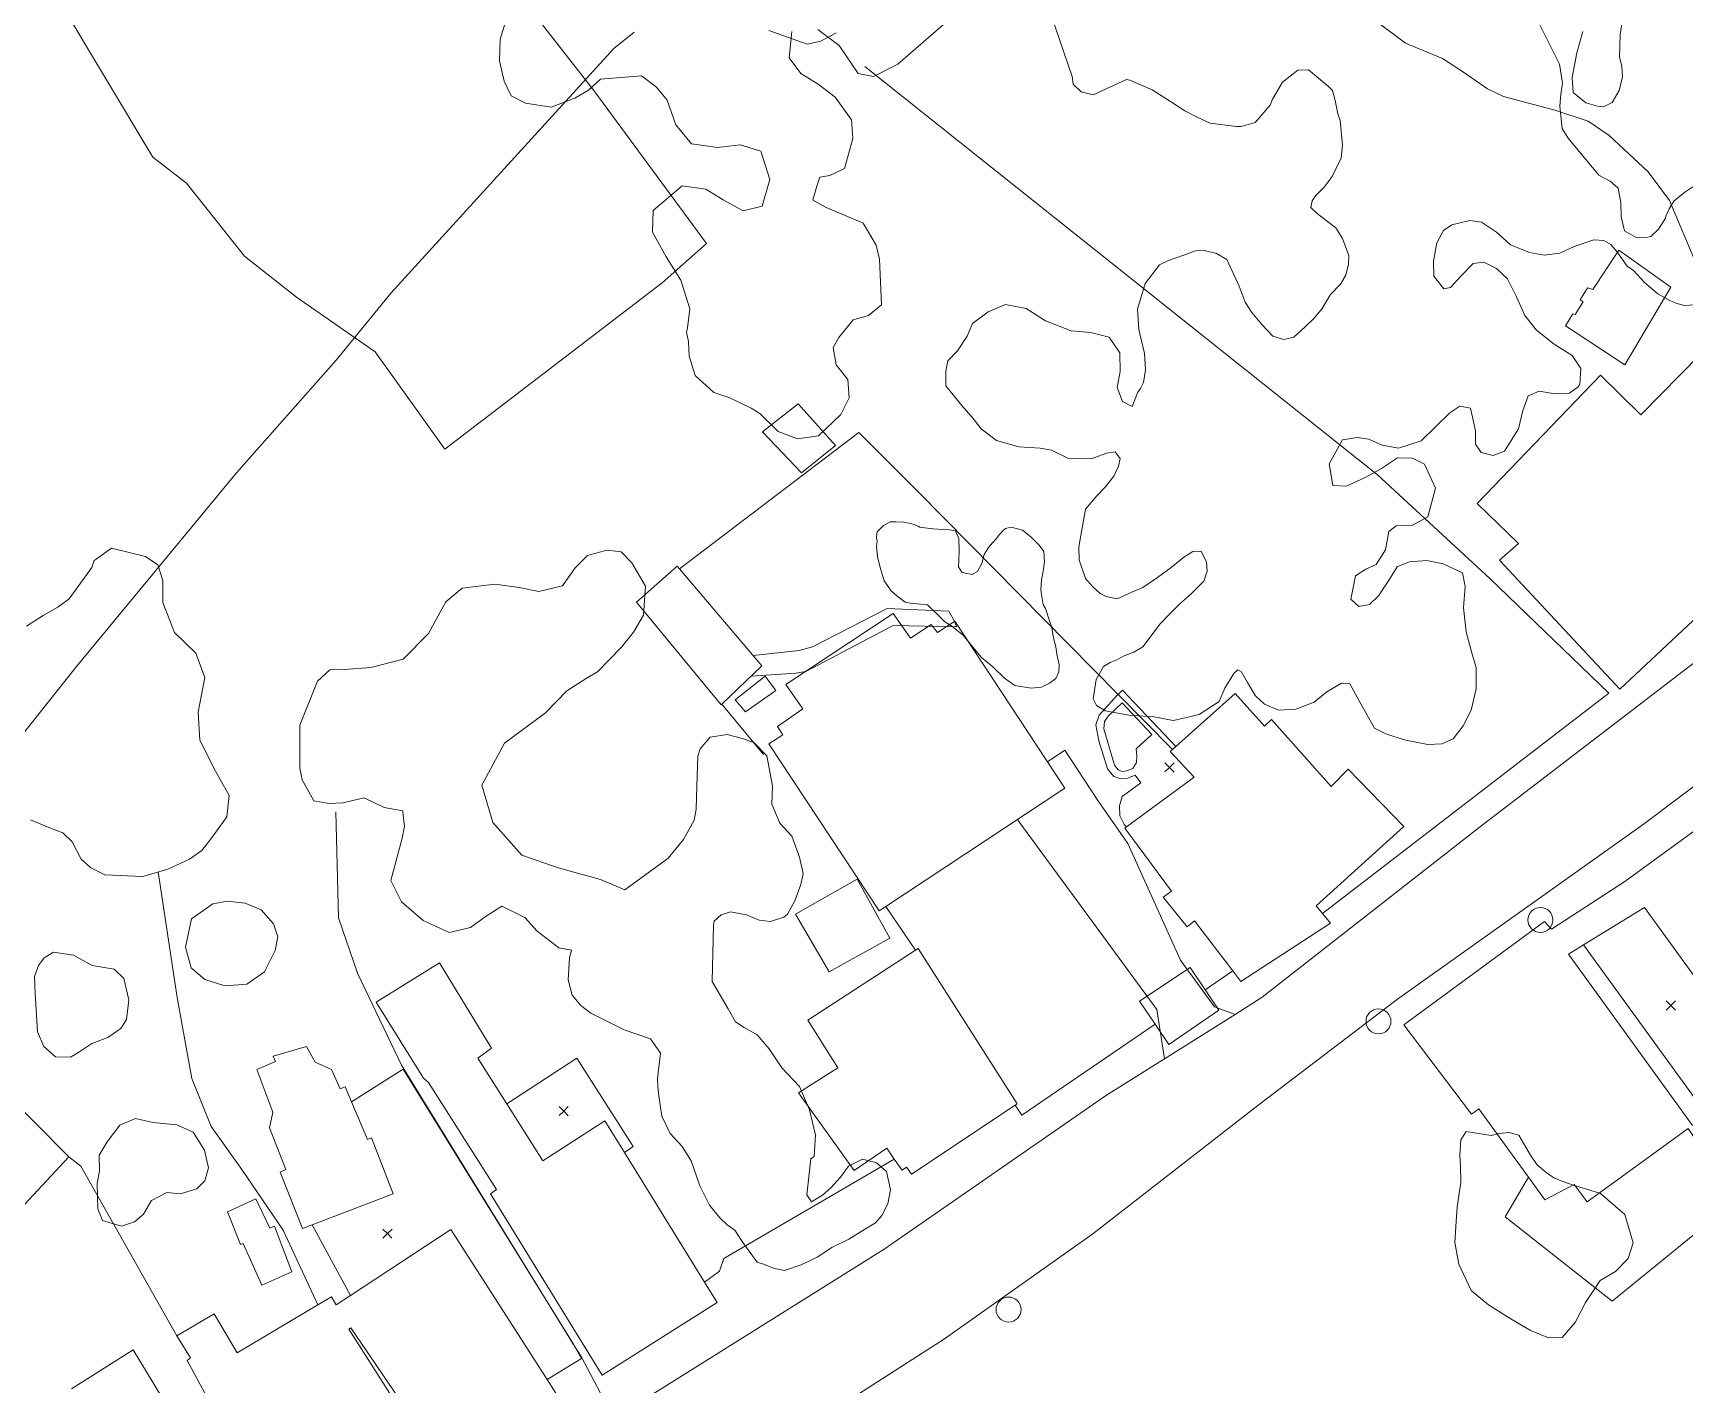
# Model space of a CAD drawing. Header units: metres. Extents: x 4652992 to 4879070, y 2074171 to 2309877.
# Drawn here: x 4653298.2 to 4653400.1, y 2306441.8 to 2306525.2 of the extents above; entities that cross this region are included whole.
import ezdxf

# ---------------------------------------------------------------- set-up
doc = ezdxf.new("R2010")
doc.units = ezdxf.units.M
doc.header["$MEASUREMENT"] = 0
doc.linetypes.add('DGN Style 2', pattern=[66.27138, 39.762828, -26.508552])
doc.linetypes.add('DGN Style 3', pattern=[92.779933, 66.271381, -26.508552])
doc.layers.get('0').update_dxf_attribs({"color": 4, "lineweight": 0})
for name, color, linetype, lineweight in [('Level 1', 2, 'Continuous', 0), ('Level 16', 2, 'Continuous', 0), ('Level 18', 5, 'Continuous', 0), ('Level 20', 30, 'DGN Style 3', 0), ('Level 27', 30, 'Continuous', 0), ('Level 30', 5, 'Continuous', 0), ('Level 31', 38, 'Continuous', 0), ('Level 35', 4, 'Continuous', 0), ('Level 36', 1, 'Continuous', 0), ('Level 37', 3, 'Continuous', 0), ('Level 38', 3, 'Continuous', 0), ('Level 40', 1, 'Continuous', 0), ('Level 53', 5, 'Continuous', 0), ('Level 54', 30, 'DGN Style 2', 0), ('Level 61', 4, 'Continuous', 0), ('Level 62', 4, 'Continuous', 0), ('Level 63', 3, 'Continuous', 0)]:
    doc.layers.add(name, color=color, linetype=linetype, lineweight=lineweight)

# ---------------------------------------------------------------- blocks, each defined once
blk = doc.blocks.new('POSTE')
at = {"color": 0, "linetype": 'ByBlock', "lineweight": -2}
blk.add_circle((0, 0), 0.770001, dxfattribs=at)
blk = doc.blocks.new('COTA')
at = {"color": 0, "linetype": 'ByBlock', "lineweight": -2, "ltscale": 10}
for p, q in [((0, 0), (-1.419522, -1.408457)), ((-1.408457, 1.419522), (0, 0)), ((1.419522, 1.408457), (0, 0)), ((0, 0), (1.408457, -1.419522))]:
    blk.add_line(p, q, dxfattribs=at)

msp = doc.modelspace()

# ---------------------------------------------------------------- linework, layer by layer
at = {"layer": 'Level 1'}
for points in [[(4653224.210085, 2306427.062929, 1455.464), (4653230.211489, 2306431.557925, 1455), (4653238.538515, 2306436.598879, 1454), (4653250.301089, 2306441.530276, 1453), (4653255.503115, 2306443.321291, 1452.4), (4653256.619875, 2306443.94269, 1452.3), (4653258.00049, 2306444.781924, 1452.3), (4653262.027102, 2306448.505312, 1452), (4653273.119082, 2306458.222109, 1451), (4653280.401125, 2306463.798708, 1450.5), (4653285.074526, 2306468.236086, 1450.18), (4653287.788088, 2306471.251711, 1450), (4653296.190493, 2306480.230288, 1449.4), (4653300.888491, 2306486.122927, 1449), (4653310.75049, 2306498.072695, 1448), (4653316.912722, 2306505.038515, 1447.42), (4653320.309695, 2306509.195925, 1447), (4653334.033083, 2306524.272707, 1446), (4653335.304079, 2306525.262881, 1445.68)], [(4653343.600283, 2306525.381533, 1444.46), (4653345.961489, 2306524.535525, 1444), (4653346.81769, 2306524.725283, 1443.76), (4653347.757326, 2306525.232485, 1443.68)]]:
    msp.add_polyline3d(points, dxfattribs=at)
at = {"layer": 'Level 16', "elevation": 1449.982, "flags": 128}
msp.add_lwpolyline([(4653366.263427, 2306481.058761), (4653366.313899, 2306480.628834), (4653366.290674, 2306480.213137), (4653366.06478, 2306479.836578), (4653365.693892, 2306479.698112), (4653365.436534, 2306479.652316), (4653365.15245, 2306479.764477), (4653364.940897, 2306480.053624), (4653364.28323, 2306482.281522), (4653364.313596, 2306482.734027), (4653364.550776, 2306483.070197), (4653365.418005, 2306483.895846), (4653367.237056, 2306481.940279), (4653366.263427, 2306481.058761)], dxfattribs=at)
at = {"layer": 'Level 18', "color": 30}
for points in [[(4653308.858783, 2306425.904808, 1451.833202), (4653313.091171, 2306428.178854, 1451.703385), (4653334.69175, 2306440.154121, 1450.83785), (4653350.718641, 2306450.178458, 1450.276697), (4653364.450095, 2306459.693085, 1449.818691), (4653368.017201, 2306461.932638, 1449.705067), (4653372.377872, 2306464.670417, 1449.561094), (4653374.055446, 2306465.723656, 1449.447595), (4653387.44223, 2306476.195051, 1448.824589), (4653405.402109, 2306489.960243, 1448.30672), (4653416.918715, 2306498.289091, 1447.394434), (4653417.611468, 2306498.790092, 1447.287135), (4653431.868016, 2306509.739062, 1446.354699), (4653447.227282, 2306523.340979, 1445.102867), (4653459.543942, 2306534.399065, 1444.161653), (4653473.833126, 2306551.146423, 1442.755768), (4653481.6842, 2306560.7085, 1442.096301), (4653483.294671, 2306562.669946, 1441.98811), (4653489.053578, 2306569.683905, 1441.512948), (4653505.571211, 2306589.306845, 1440.096023), (4653523.496863, 2306609.992294, 1438.79794), (4653536.079954, 2306624.129948, 1437.834326), (4653547.234311, 2306635.738664, 1437.127425)], [(4653406.449708, 2306483.072581, 1448.196775), (4653397.641364, 2306476.452714, 1448.61929), (4653382.397543, 2306465.605642, 1449.178454), (4653373.780424, 2306459.053165, 1449.517831), (4653363.592449, 2306451.138907, 1450.041668), (4653354.436435, 2306444.65755, 1450.340178), (4653345.596915, 2306438.975648, 1450.702376), (4653343.339358, 2306437.328532, 1450.681655)]]:
    msp.add_polyline3d(points, dxfattribs=at)
at = {"layer": 'Level 20', "linetype": 'Continuous'}
msp.add_polyline3d([(4653400.856559, 2306510.929183, 1448.752), (4653399.180094, 2306514.891546, 1448.052), (4653397.874906, 2306516.647298, 1447.752), (4653395.456599, 2306518.898275, 1447.652), (4653394.156094, 2306519.779032, 1447.652), (4653392.097958, 2306520.456151, 1447.452), (4653388.944379, 2306521.310438, 1446.952), (4653387.947751, 2306521.782973, 1446.952), (4653386.476631, 2306522.804816, 1446.552), (4653385.165395, 2306523.636564, 1446.452), (4653382.894689, 2306524.590164, 1445.651729), (4653378.817441, 2306527.659827, 1444.65467)], dxfattribs=at)
at = {"layer": 'Level 27', "extrusion": (-0.0038427843943635, -0.0076576532163854, 0.9999632960040663), "elevation": -34094.238435, "flags": 128}
msp.add_lwpolyline([(4653336.88453, 2306282.779406), (4653336.734246, 2306282.928505), (4653336.473361, 2306283.456476), (4653336.458589, 2306284.070634), (4653336.62809, 2306284.649199), (4653337.767752, 2306285.498863), (4653337.426141, 2306285.964715), (4653336.970841, 2306285.785245), (4653336.540522, 2306285.734651), (4653336.109043, 2306285.875282), (4653335.715879, 2306286.353604), (4653335.171644, 2306288.082422), (4653335.000008, 2306289.070679), (4653335.191503, 2306289.664064), (4653336.332382, 2306290.914581), (4653336.365976, 2306290.947798)], dxfattribs=at)
at = {"layer": 'Level 27', "extrusion": (-0.003842535004148, -0.0076575020410183, 0.9999632981201029), "elevation": -34092.729245, "flags": 128}
msp.add_lwpolyline([(4653336.370359, 2306290.962121), (4653336.640157, 2306291.228889), (4653339.945705, 2306287.750437)], dxfattribs=at)
at = {"layer": 'Level 30', "color": 1}
for points in [[(4653399.256638, 2306509.528824, 1450.7383), (4653396.426282, 2306504.743953, 1450.7383), (4653392.773587, 2306507.144822, 1450.9383), (4653393.207442, 2306507.894808, 1450.9383), (4653393.36994, 2306507.847857, 1450.9383), (4653393.863695, 2306508.625234, 1450.9383), (4653393.676697, 2306508.74704, 1450.9383), (4653394.119519, 2306509.503074, 1450.9383), (4653394.443059, 2306509.401663, 1450.9383), (4653396.057309, 2306511.82205, 1450.7383), (4653399.256638, 2306509.528824, 1450.7383)], [(4653403.533944, 2306507.894376, 1451.0383), (4653411.836193, 2306499.374754, 1451.0383), (4653405.708118, 2306493.579988, 1451.0383), (4653401.004935, 2306498.476996, 1451.9383), (4653400.698315, 2306498.138985, 1452.6383), (4653405.234187, 2306493.217956, 1451.7383), (4653400.616269, 2306488.957636, 1451.8383), (4653396.113417, 2306484.732188, 1451.8383), (4653388.697024, 2306492.685121, 1452.1383), (4653389.859429, 2306493.715889, 1452.0383), (4653387.306649, 2306496.19363, 1451.7383), (4653394.929949, 2306504.10416, 1451.7383), (4653397.405092, 2306501.662092, 1452.2383), (4653403.533944, 2306507.894376, 1451.0383)], [(4653340.715025, 2306483.816191, 1452.423099), (4653340.660289, 2306483.763728, 1452.4383), (4653335.437365, 2306490.093502, 1452.3383), (4653337.954557, 2306492.319199, 1451.8383), (4653338.098063, 2306492.150615, 1451.835554), (4653343.180842, 2306486.179599, 1451.7383), (4653340.715025, 2306483.816191, 1452.423099)], [(4653351.286668, 2306489.39396, 1452.8383), (4653352.353317, 2306487.886737, 1452.8383), (4653353.629344, 2306488.729167, 1452.7383), (4653354.022842, 2306488.237021, 1452.7383), (4653355.08211, 2306488.937169, 1452.7383), (4653361.877249, 2306478.633876, 1452.6383), (4653350.831084, 2306471.326991, 1452.73471), (4653350.419744, 2306471.054895, 1452.7383), (4653343.612658, 2306481.365278, 1452.5383), (4653344.462054, 2306481.908814, 1452.5383), (4653344.142076, 2306482.427465, 1452.3383), (4653345.695057, 2306483.521663, 1452.3383), (4653344.65653, 2306485.023234, 1452.4383), (4653351.286668, 2306489.39396, 1452.8383)], [(4653372.372792, 2306484.463118, 1451.5383), (4653374.191354, 2306482.452333, 1451.9383), (4653374.617553, 2306482.856405, 1451.8383), (4653378.298517, 2306478.731309, 1452.5383), (4653379.346708, 2306479.800282, 1452.5383), (4653382.782167, 2306476.270768, 1452.5383), (4653377.388843, 2306471.364451, 1452.5383), (4653377.778711, 2306470.883738, 1452.5383), (4653378.25928, 2306470.291188, 1452.5383), (4653372.733018, 2306466.703379, 1452.5383), (4653372.236586, 2306467.351459, 1452.607729), (4653369.872914, 2306470.437173, 1452.9383), (4653369.41651, 2306470.074472, 1452.2383), (4653367.935292, 2306471.89384, 1452.2383), (4653368.448201, 2306472.281456, 1452.9383), (4653365.562628, 2306476.159026, 1452.3383), (4653365.673141, 2306476.240317, 1452.333142), (4653369.847712, 2306479.311017, 1452.1383), (4653368.37499, 2306480.878831, 1451.8383), (4653368.515694, 2306481.004981, 1451.827742), (4653368.730043, 2306481.197158, 1451.811656), (4653372.372792, 2306484.463118, 1451.5383)], [(4653400.336785, 2306457.620538, 1455.2383), (4653394.102551, 2306453.093067, 1455.2383), (4653393.291677, 2306454.169773, 1455.2383), (4653391.499334, 2306453.234488, 1455.2383), (4653390.481125, 2306454.63474, 1455.363254), (4653387.424996, 2306458.837565, 1455.7383), (4653386.965679, 2306458.510855, 1455.7383), (4653382.789508, 2306464.021389, 1455.3383), (4653391.476392, 2306470.40378, 1455.2383), (4653391.906924, 2306469.929298, 1452.4383), (4653396.429346, 2306472.861021, 1454.6383), (4653403.775371, 2306478.212822, 1454.3383)], [(4653351.081653, 2306469.368391, 1453.0383), (4653347.329535, 2306467.289137, 1453.0383), (4653345.243553, 2306470.86126, 1452.4383), (4653349.064727, 2306473.001925, 1452.4383), (4653351.081653, 2306469.368391, 1453.0383)], [(4653404.501192, 2306461.781408, 1454.9383), (4653397.642245, 2306471.26929, 1454.9383), (4653393.88316, 2306468.951717, 1452.852548), (4653392.956348, 2306468.380313, 1452.3383), (4653400.607171, 2306457.8169, 1455.2383)], [(4653358.803948, 2306459.059807, 1452.840198), (4653352.414349, 2306454.810876, 1452.9383), (4653352.109799, 2306455.242744, 1453.1383), (4653351.824961, 2306455.048495, 1453.1383), (4653351.34845, 2306455.743062, 1453.1383), (4653350.888911, 2306456.412892, 1453.1383), (4653348.860596, 2306455.027074, 1452.9383), (4653345.435538, 2306459.836511, 1453.1383), (4653347.856261, 2306461.367246, 1453.5383), (4653346.009994, 2306464.310673, 1453.0383), (4653352.651232, 2306468.633944, 1453.0383), (4653352.813646, 2306468.739671, 1453.0383), (4653358.927541, 2306459.141993, 1452.8383), (4653358.803948, 2306459.059807, 1452.840198)], [(4653325.643806, 2306461.976396, 1454.0383), (4653327.438411, 2306459.147986, 1454.216903), (4653329.663024, 2306455.641855, 1454.4383), (4653333.486549, 2306458.106267, 1454.3383), (4653334.701613, 2306456.141441, 1454.30324), (4653339.641516, 2306448.153345, 1454.160703), (4653340.417927, 2306446.897846, 1454.1383), (4653333.328182, 2306442.399102, 1454.3383), (4653326.439613, 2306453.5887, 1454.7383), (4653326.797931, 2306453.873403, 1454.7383), (4653322.610957, 2306460.470306, 1454.8383), (4653322.285567, 2306460.729452, 1454.7383), (4653319.381149, 2306465.432527, 1454.7383), (4653323.275052, 2306467.856287, 1453.9383), (4653326.490282, 2306462.586656, 1453.9383), (4653325.643806, 2306461.976396, 1454.0383)], [(4653316.616741, 2306461.261409, 1452.738305), (4653317.149828, 2306460.068844, 1452.738305), (4653317.457163, 2306460.193424, 1452.738305), (4653317.854485, 2306459.264463, 1453.138231), (4653318.848046, 2306456.941465, 1454.138304), (4653319.095013, 2306457.049099, 1454.138304), (4653320.432019, 2306453.59899, 1454.138304), (4653315.421081, 2306451.675774, 1454.048879), (4653314.828578, 2306451.448369, 1454.038305), (4653313.442834, 2306454.933824, 1454.238305), (4653313.798298, 2306455.09108, 1454.238305), (4653312.792545, 2306457.661412, 1453.238305), (4653312.996047, 2306458.644032, 1453.038305), (4653312.017658, 2306461.272616, 1452.738305), (4653313.159816, 2306461.759465, 1452.738305), (4653313.024363, 2306462.082785, 1452.738305), (4653315.068152, 2306462.692593, 1452.738305), (4653315.602634, 2306461.726181, 1452.738305), (4653316.616741, 2306461.261409, 1452.738305)], [(4653294.116936, 2306462.21935, 1455.3383), (4653300.419101, 2306455.872931, 1455.4383), (4653297.407111, 2306452.642859, 1455.5383), (4653296.688782, 2306453.431251, 1455.4383), (4653292.928229, 2306449.705377, 1455.3383), (4653293.621956, 2306448.936409, 1455.3383), (4653290.901097, 2306446.224829, 1455.3383), (4653284.61003, 2306452.721082, 1455.3383), (4653288.773422, 2306456.804308, 1455.3383), (4653289.29934, 2306456.259167, 1455.3383), (4653291.608671, 2306458.60636, 1455.3383), (4653290.882569, 2306459.394603, 1455.3383), (4653292.199722, 2306460.731437, 1455.3383), (4653292.416501, 2306460.539501, 1455.3383), (4653294.116936, 2306462.21935, 1455.3383)], [(4653309.455101, 2306440.08096, 1454.9383), (4653307.709512, 2306443.310949, 1454.3383), (4653307.92425, 2306443.469959, 1454.3383), (4653307.083323, 2306444.838394, 1454.2383), (4653309.386836, 2306446.198045, 1454.2383), (4653310.791775, 2306443.776814, 1454.3383), (4653315.781514, 2306446.749505, 1454.3383), (4653316.615365, 2306447.246281, 1454.3383), (4653316.899284, 2306446.742554, 1454.4383), (4653317.781763, 2306447.321421, 1454.425837), (4653323.979766, 2306451.387035, 1454.3383), (4653329.923214, 2306442.136781, 1453.985049), (4653330.709769, 2306440.912604, 1453.9383)], [(4653321.370868, 2306440.098823, 1455.5383), (4653317.809178, 2306445.32978, 1454.3383), (4653317.693832, 2306445.251793, 1454.2383), (4653320.976443, 2306440.092023, 1455.5383)], [(4653300.576822, 2306441.557823, 1454.5383), (4653304.387667, 2306443.965457, 1454.3383), (4653306.147937, 2306441.057067, 1454.5383)]]:
    msp.add_polyline3d(points, dxfattribs=at)
at = {"layer": 'Level 31', "flags": 128}
for points, elevation in [([(4653347.720739, 2306499.769262), (4653345.622542, 2306498.08075), (4653343.22068, 2306500.608638), (4653345.415218, 2306502.337471), (4653347.720739, 2306499.769262)], 1449.881953), ([(4653344.027964, 2306484.662106), (4653342.15825, 2306483.335265), (4653341.53579, 2306484.084613), (4653343.384041, 2306485.538343), (4653344.027964, 2306484.662106)], 1451.238305), ([(4653371.37369, 2306464.927485), (4653368.289852, 2306462.808658), (4653367.436199, 2306464.071096), (4653366.48018, 2306465.48492), (4653369.597489, 2306467.554129), (4653370.525317, 2306466.182057), (4653371.37369, 2306464.927485)], 1452.838304)]:
    msp.add_lwpolyline(points, dxfattribs=dict(at, elevation=elevation))
at = {"layer": 'Level 31'}
msp.add_polyline3d([(4653311.953336, 2306453.291627, 1453.238305), (4653312.810289, 2306451.470979, 1453.738305), (4653313.100298, 2306451.60883, 1453.738305), (4653314.173188, 2306448.784018, 1453.738305), (4653312.323668, 2306447.96419, 1453.738305), (4653311.158929, 2306450.529793, 1453.738305), (4653310.993891, 2306450.464739, 1453.738305), (4653310.20128, 2306452.479888, 1453.238305), (4653311.953336, 2306453.291627, 1453.238305)], dxfattribs=at)
at = {"layer": 'Level 35'}
for p, q in [((4653343.27958, 2306480.702088, 1451.638304), (4653340.715025, 2306483.816191, 1451.638304)), ((4653352.651232, 2306468.633944, 1452.825215), (4653350.831084, 2306471.326991, 1452.665691))]:
    msp.add_line(p, q, dxfattribs=at)
msp.add_polyline3d([(4653338.098063, 2306492.150615, 1451.634239), (4653349.159148, 2306500.567967, 1451.438305), (4653352.85424, 2306496.864111, 1451.138304), (4653365.154349, 2306484.408752, 1451.665816), (4653368.515694, 2306481.004981, 1451.809973)], dxfattribs=at)
at = {"layer": 'Level 36'}
for points in [[(4653331.621552, 2306444.206471, 1452.51), (4653320.941086, 2306461.537625, 1452.782), (4653318.227641, 2306467.219064, 1452.282), (4653317.046217, 2306470.623775, 1452.082), (4653316.876467, 2306477.156147, 1451.582)], [(4653315.781514, 2306446.749505, 1454.2), (4653313.638525, 2306451.351807, 1454), (4653311.084727, 2306455.089178, 1453.7), (4653309.199025, 2306457.750601, 1453.4), (4653308.001428, 2306460.703069, 1453.1), (4653307.099262, 2306465.710739, 1452.6), (4653305.923804, 2306473.462837, 1451.8)]]:
    msp.add_polyline3d(points, dxfattribs=at)
at = {"layer": 'Level 37', "flags": 128}
for points, elevation in [([(4653390.481125, 2306454.63474), (4653389.041452, 2306452.185208), (4653395.635074, 2306446.979033), (4653403.276479, 2306453.18883), (4653400.336785, 2306457.620538)], 1450.98274), ([(4653339.641516, 2306448.153345), (4653340.565518, 2306448.823248), (4653340.836517, 2306449.599503), (4653351.34845, 2306455.743062)], 1452.489867)]:
    msp.add_lwpolyline(points, dxfattribs=dict(at, elevation=elevation))
at = {"layer": 'Level 37', "extrusion": (0.0277747001630232, 0.0348902431735518, 0.9990051235915384), "elevation": 211167.875036, "flags": 128}
msp.add_lwpolyline([(-2204125.813136, -4697892.532081), (-2204114.649258, -4697897.019076), (-2204113.726789, -4697897.019076)], dxfattribs=at)
at = {"layer": 'Level 37'}
for points in [[(4653327.424327, 2306528.583285, 1447.7827), (4653332.81369, 2306521.681288, 1447.4827), (4653339.762055, 2306512.223563, 1447.2827), (4653337.02932, 2306509.811431, 1447.4827), (4653323.604052, 2306499.537118, 1448.4827), (4653319.32335, 2306505.544615, 1448.5827), (4653314.455671, 2306508.927167, 1448.5827), (4653311.254023, 2306511.460047, 1449.4827), (4653307.661099, 2306515.954584, 1449.8827), (4653305.595604, 2306517.556475, 1449.8827), (4653299.809621, 2306527.214177, 1451.2827)], [(4653377.778711, 2306470.883738, 1450.088558), (4653395.448625, 2306484.482441, 1449.322838), (4653388.101377, 2306491.562347, 1449.922839), (4653381.172609, 2306497.961429, 1450.7827), (4653349.537325, 2306523.153212, 1445.9827)]]:
    msp.add_polyline3d(points, dxfattribs=at)
at = {"layer": 'Level 38'}
msp.add_line((4653370.525317, 2306466.182057, 1451.815201), (4653372.236586, 2306467.351459, 1451.766294), dxfattribs=at)
at = {"layer": 'Level 38', "extrusion": (0.0194224522656105, 0.0133884060615219, 0.9997217207458893), "elevation": 122711.183906, "flags": 128}
msp.add_lwpolyline([(-742012.581866, -5138858.137296), (-742013.314702, -5138858.137296), (-742013.355104, -5138868.091492)], dxfattribs=at)
at = {"layer": 'Level 38', "elevation": 1452.7138, "flags": 128}
msp.add_lwpolyline([(4653329.923214, 2306442.136781), (4653332.038256, 2306443.435198), (4653331.621552, 2306444.206471)], dxfattribs=at)
at = {"layer": 'Level 40', "color": 3, "flags": 128}
for points, elevation in [([(4653353.400359, 2306489.930825), (4653352.336324, 2306490.032172), (4653352.016697, 2306490.093892), (4653351.503521, 2306490.487503), (4653351.161035, 2306490.811337), (4653350.724664, 2306491.410999), (4653350.478518, 2306492.231621), (4653350.31827, 2306492.925209), (4653350.257682, 2306493.562734), (4653350.284099, 2306493.888951), (4653350.247478, 2306494.080087), (4653350.260132, 2306494.335334), (4653350.280775, 2306494.441787), (4653350.689844, 2306494.841365), (4653351.10002, 2306495.056666), (4653351.433397, 2306495.06592), (4653351.908828, 2306495.047746), (4653352.370497, 2306494.958603), (4653352.818407, 2306494.798492), (4653352.919161, 2306494.726101), (4653353.202172, 2306494.68758), (4653353.741753, 2306494.620206), (4653354.323728, 2306494.58146), (4653354.76365, 2306494.570142), (4653355.118786, 2306494.50157), (4653355.320334, 2306494.020899), (4653355.360301, 2306493.276918), (4653355.321247, 2306492.695443), (4653355.316594, 2306492.291391), (4653355.510152, 2306491.959505), (4653355.716357, 2306491.882874), (4653356.142528, 2306491.800584), (4653356.474803, 2306491.994121), (4653356.755573, 2306492.492114), (4653356.901164, 2306493.05302), (4653357.168172, 2306493.480037), (4653357.40766, 2306493.765114), (4653357.640268, 2306494.014706), (4653357.837361, 2306494.271154), (4653358.069968, 2306494.520744), (4653358.204028, 2306494.64211), (4653358.551173, 2306494.722333), (4653359.254576, 2306494.549704), (4653359.796405, 2306494.113769), (4653360.288965, 2306493.613717), (4653360.582199, 2306493.225777), (4653360.607313, 2306492.595097), (4653360.532761, 2306492.020471), (4653360.429573, 2306491.488184), (4653360.383656, 2306490.871207), (4653360.450045, 2306490.453427), (4653360.538191, 2306489.957815), (4653360.674492, 2306489.710606), (4653360.884064, 2306489.081097), (4653361.07188, 2306488.529414), (4653361.138271, 2306488.111623), (4653361.211543, 2306487.729317), (4653361.32033, 2306487.34015), (4653361.379844, 2306486.886865), (4653361.51151, 2306486.235561), (4653361.499992, 2306485.795987), (4653361.310891, 2306485.390702), (4653360.92245, 2306485.097544), (4653360.434338, 2306484.86045), (4653359.796163, 2306484.799602), (4653358.794829, 2306484.956153), (4653358.146427, 2306485.412717), (4653357.432762, 2306486.102782), (4653356.73398, 2306486.679518), (4653356.197906, 2306487.335278), (4653355.604567, 2306488.075723), (4653354.898923, 2306488.616955), (4653354.471633, 2306488.883542), (4653353.979085, 2306489.38362), (4653353.400359, 2306489.930825)], 1452.5921), ([(4653307.609682, 2306468.823519), (4653307.980495, 2306470.560496), (4653309.296419, 2306471.485218), (4653310.173324, 2306471.653226), (4653311.289543, 2306471.523009), (4653312.27044, 2306471.124479), (4653313.036937, 2306470.262637), (4653313.306545, 2306469.454153), (4653313.145478, 2306468.602196), (4653312.477001, 2306467.301001), (4653311.40359, 2306466.539878), (4653310.02973, 2306466.424971), (4653308.796276, 2306466.829755), (4653307.958065, 2306467.537202), (4653307.609682, 2306468.823519)], 1454.689867), ([(4653298.486621, 2306463.600417), (4653298.337562, 2306465.948077), (4653298.284683, 2306467.012316), (4653298.538326, 2306467.680454), (4653298.883862, 2306468.162298), (4653299.459389, 2306468.515691), (4653300.694047, 2306468.321046), (4653301.843915, 2306467.678932), (4653303.20104, 2306467.460813), (4653303.811487, 2306466.88004), (4653304.112137, 2306465.557742), (4653303.970715, 2306464.362331), (4653303.609926, 2306463.799128), (4653302.824809, 2306463.232899), (4653301.825059, 2306462.876391), (4653301.096118, 2306462.383627), (4653300.520632, 2306462.030083), (4653299.590002, 2306462.039707), (4653298.864347, 2306462.684719), (4653298.486621, 2306463.600417)], 1453.089867), ([(4653302.207149, 2306452.67286), (4653302.164906, 2306454.238513), (4653302.310941, 2306455.010386), (4653302.283578, 2306455.9838), (4653302.779274, 2306456.814982), (4653303.565993, 2306457.842944), (4653304.530821, 2306458.247467), (4653305.58442, 2306458.00364), (4653307.076799, 2306457.844141), (4653308.091809, 2306457.397286), (4653308.772164, 2306456.29911), (4653309.029067, 2306455.197844), (4653308.79386, 2306454.401171), (4653308.319053, 2306453.902833), (4653307.288205, 2306453.595031), (4653306.456542, 2306453.669975), (4653305.517269, 2306453.176229), (4653305.021678, 2306452.345004), (4653304.465064, 2306451.862154), (4653303.653386, 2306451.596433), (4653302.492461, 2306451.944737), (4653302.207149, 2306452.67286)], 1454.289867), ([(4653388.175579, 2306457.195342), (4653388.655304, 2306457.329397), (4653389.288474, 2306457.377131), (4653389.879322, 2306457.206319), (4653390.607776, 2306455.988669), (4653391.004636, 2306455.401874), (4653391.586689, 2306454.892666), (4653392.091135, 2306454.568493), (4653392.67142, 2306454.343033), (4653393.306385, 2306454.107011), (4653394.006611, 2306453.915064), (4653394.91497, 2306453.626228), (4653396.419564, 2306452.315278), (4653396.932951, 2306450.572254), (4653396.633166, 2306449.60983), (4653395.851842, 2306448.797108), (4653394.894113, 2306448.245204), (4653394.006976, 2306446.88604), (4653393.370289, 2306445.648535), (4653392.567777, 2306444.726494), (4653391.715834, 2306444.721021), (4653390.609885, 2306445.161442), (4653389.184683, 2306446.003669), (4653388.022311, 2306446.738422), (4653386.946377, 2306447.626531), (4653386.182644, 2306449.24792), (4653385.933945, 2306450.599726), (4653386.013308, 2306451.888135), (4653386.073271, 2306452.78349), (4653386.314894, 2306454.323933), (4653386.276085, 2306455.295024), (4653386.239043, 2306455.982357), (4653386.309585, 2306456.932305), (4653386.634102, 2306457.436424), (4653388.175579, 2306457.195342)], 1456)]:
    msp.add_lwpolyline(points, dxfattribs=dict(at, elevation=elevation))
at = {"layer": 'Level 40', "color": 3}
for points in [[(4653345.029032, 2306525.304437, 1449.5), (4653344.864938, 2306523.683014, 1449.5), (4653345.580381, 2306522.718359, 1449.5), (4653346.656081, 2306522.059872, 1449.5), (4653347.703695, 2306521.256514, 1449.5), (4653348.711435, 2306519.859687, 1449.5), (4653348.790714, 2306518.717203, 1449.5), (4653348.28044, 2306516.861886, 1449.5), (4653347.370516, 2306516.436351, 1449.5), (4653346.748347, 2306516.331007, 1449.5), (4653346.563447, 2306515.765514, 1449.5), (4653346.322347, 2306514.91027, 1449.5), (4653347.136186, 2306514.452569, 1449.5), (4653348.181593, 2306514.025313, 1449.5), (4653349.430473, 2306513.483627, 1449.5), (4653350.220762, 2306512.128648, 1449.5), (4653350.428755, 2306511.261823, 1449.5), (4653350.561509, 2306508.455505, 1449.5), (4653349.754407, 2306507.784612, 1449.5), (4653348.800028, 2306507.517927, 1449.5), (4653347.92827, 2306506.428117, 1451), (4653347.58503, 2306505.819412, 1451), (4653347.750512, 2306504.737498, 1451), (4653348.478553, 2306503.846954, 1451), (4653348.557668, 2306502.706689, 1451), (4653348.057945, 2306501.678167, 1451), (4653346.678187, 2306500.369536, 1451), (4653345.364028, 2306500.173258, 1451), (4653344.176071, 2306500.627631, 1451), (4653343.041972, 2306501.746611, 1451), (4653342.505215, 2306502.075246, 1451), (4653341.20063, 2306502.702127, 1451), (4653340.215748, 2306503.04228, 1451), (4653339.067681, 2306504.088926, 1451), (4653338.699231, 2306505.28503, 1451), (4653338.650465, 2306506.194408, 1451), (4653338.531581, 2306506.742334, 1451), (4653338.587675, 2306507.031488, 1451), (4653338.739703, 2306508.202061, 1451), (4653338.180035, 2306509.959976, 1451), (4653337.260872, 2306511.412297, 1451), (4653336.428097, 2306512.922906, 1451), (4653336.463489, 2306514.265893, 1451), (4653338.260992, 2306515.793615, 1451), (4653339.721937, 2306515.586582, 1451), (4653340.795349, 2306514.929439, 1451), (4653342.013468, 2306514.244356, 1451), (4653343.196834, 2306514.540843, 1451), (4653343.664015, 2306516.175396, 1451), (4653343.104314, 2306517.933153, 1451), (4653341.830127, 2306518.329084, 1451), (4653340.443775, 2306518.146779, 1451), (4653338.838159, 2306518.38173, 1451), (4653337.862942, 2306519.544786, 1451), (4653337.333597, 2306521.071662, 1451), (4653336.664031, 2306521.875753, 1451), (4653335.749399, 2306522.577175, 1451), (4653333.215042, 2306522.38143, 1452.5), (4653332.483603, 2306521.699572, 1452.5), (4653331.635776, 2306521.189821, 1452.5), (4653330.182458, 2306520.647299, 1452.5), (4653328.580355, 2306520.881731, 1452.5), (4653327.697922, 2306521.351359, 1452.5), (4653327.274401, 2306522.256156, 1452.5), (4653326.993054, 2306523.507605, 1452.5), (4653327.028442, 2306524.847538, 1452.5), (4653328.022368, 2306528.058076, 1453.5)], [(4653400.739428, 2306508.451983, 1451.5921), (4653400.081914, 2306508.416411, 1451.5921), (4653399.579914, 2306508.553933, 1451.5921), (4653399.203094, 2306508.707915, 1451.5921), (4653398.47221, 2306509.133352, 1451.5921), (4653397.630041, 2306509.824, 1451.5921), (4653396.95984, 2306510.562692, 1451.5921), (4653396.566585, 2306510.841708, 1451.5921), (4653395.92673, 2306511.737017, 1451.5921), (4653395.563817, 2306512.172655, 1451.5921), (4653395.123788, 2306512.420073, 1451.5921), (4653394.520665, 2306512.455246, 1451.5921), (4653393.301801, 2306512.04058, 1451.5921), (4653392.41168, 2306511.643701, 1451.5921), (4653391.449477, 2306511.50446, 1451.5921), (4653390.547956, 2306511.678476, 1451.5921), (4653389.378381, 2306512.147957, 1451.5921), (4653388.512262, 2306512.924445, 1451.5921), (4653387.576615, 2306513.551867, 1451.5921), (4653386.86351, 2306513.648891, 1451.5921), (4653385.7534, 2306513.375726, 1451.5921), (4653385.238804, 2306513.028232, 1451.5921), (4653384.829572, 2306512.282027, 1452.5921), (4653384.609881, 2306511.148107, 1452.5921), (4653384.631342, 2306510.211004, 1452.5921), (4653385.253796, 2306509.441829, 1452.5921), (4653385.675502, 2306509.522683, 1452.5921), (4653386.296693, 2306510.214051, 1452.5921), (4653387.058027, 2306511.000054, 1452.5921), (4653387.722147, 2306511.074678, 1452.5921), (4653388.498647, 2306510.681412, 1452.5921), (4653389.190565, 2306510.061088, 1452.5921), (4653389.744877, 2306508.939987, 1452.5921), (4653390.252482, 2306507.787322, 1452.5921), (4653390.969684, 2306506.878139, 1452.5921), (4653392.061897, 2306506.018252, 1452.5921), (4653393.184421, 2306505.31477, 1452.5921), (4653393.721088, 2306504.521544, 1452.5921), (4653393.656741, 2306503.560363, 1452.5921), (4653393.540584, 2306503.379951, 1452.5921), (4653393.019121, 2306502.993811, 1452.5921), (4653392.120103, 2306502.964526, 1452.5921), (4653391.133958, 2306503.11433, 1452.5921), (4653390.47107, 2306502.836625, 1452.5921), (4653390.132704, 2306501.928326, 1452.5921), (4653389.873889, 2306500.801819, 1452.5921), (4653388.998889, 2306499.429135, 1452.5921), (4653388.296844, 2306499.15898, 1452.5921), (4653387.560701, 2306499.341667, 1452.5921), (4653387.213459, 2306499.854962, 1452.5921), (4653387.208399, 2306500.667308, 1452.5921), (4653386.910396, 2306502.06358, 1452.5921), (4653386.244978, 2306502.19204, 1452.5921), (4653385.637646, 2306501.781907, 1452.5921), (4653383.849987, 2306500.064132, 1454.0921), (4653382.464032, 2306499.603029, 1454.0921), (4653381.448515, 2306499.799083, 1454.0921), (4653380.627039, 2306500.160084, 1454.0921), (4653379.916435, 2306500.25679, 1454.0921), (4653378.996675, 2306500.110505, 1454.0921), (4653378.186477, 2306498.647645, 1454.0921), (4653378.413214, 2306497.308427, 1454.0921), (4653379.256123, 2306497.267138, 1454.0921), (4653380.454361, 2306497.804974, 1454.0921), (4653381.410684, 2306498.34903, 1454.0921), (4653382.389685, 2306499.010152, 1454.0921), (4653383.318275, 2306498.992807, 1454.0921), (4653384.054091, 2306498.607857, 1454.0921), (4653384.74203, 2306497.139111, 1454.0921), (4653384.277088, 2306495.366634, 1454.0921), (4653383.328309, 2306494.861585, 1454.0921), (4653382.306457, 2306494.81597, 1454.0921), (4653381.871754, 2306494.454573, 1454.0921), (4653381.652492, 2306493.322853, 1454.0921), (4653381.072872, 2306492.422637, 1454.0921), (4653380.450424, 2306492.137965, 1454.0921), (4653379.805291, 2306491.736215, 1454.0921), (4653379.525522, 2306490.292254, 1454.0921), (4653380.004313, 2306489.835429, 1454.0921), (4653380.674646, 2306489.948917, 1454.0921), (4653381.225287, 2306490.490378, 1454.0921), (4653381.851534, 2306491.422097, 1454.0921), (4653382.384534, 2306492.29084, 1454.0921), (4653383.131723, 2306492.591913, 1454.0921), (4653384.200213, 2306492.66901, 1454.0921), (4653385.215784, 2306492.472928, 1454.0921), (4653386.405246, 2306491.919387, 1454.0921), (4653386.566536, 2306491.078529, 1454.0921), (4653386.473304, 2306489.760482, 1454.0921), (4653386.630822, 2306488.272536, 1454.0921), (4653386.934507, 2306487.120732, 1454.0921), (4653387.253316, 2306486.046969, 1454.0921), (4653387.245771, 2306484.752786, 1454.0921), (4653386.949666, 2306483.433325, 1454.0921), (4653386.440597, 2306482.47889, 1454.0921), (4653385.837014, 2306481.664166, 1454.0921), (4653385.128839, 2306481.355522, 1454.0921), (4653384.270712, 2306481.318778, 1454.0921), (4653382.903514, 2306481.582792, 1454.0921), (4653382.176448, 2306481.804173, 1454.0921), (4653381.683758, 2306481.980295, 1454.0921), (4653380.979382, 2306482.318764, 1454.0921), (4653380.03211, 2306484.012446, 1453.0921), (4653379.463047, 2306485.054911, 1453.0921), (4653378.946952, 2306485.114022, 1453.0921), (4653378.028305, 2306484.561571, 1453.0921), (4653377.25855, 2306483.939819, 1453.0921), (4653376.12034, 2306483.510855, 1453.0921), (4653375.050289, 2306483.433656, 1453.0921), (4653374.188473, 2306483.802813, 1453.0921), (4653373.638347, 2306484.314516, 1453.0921), (4653373.148814, 2306485.138887, 1453.0921), (4653372.753913, 2306485.823339, 1453.0921), (4653372.546072, 2306485.932596, 1453.0921), (4653372.29491, 2306485.710908, 1453.5921), (4653371.737541, 2306484.790597, 1453.5921), (4653371.393807, 2306483.963593, 1454.5921), (4653370.158141, 2306483.163915, 1454.5921), (4653368.584116, 2306482.80006, 1455.5921), (4653368.224041, 2306482.869593, 1455.5921), (4653367.823958, 2306482.946853, 1455.5921), (4653367.263844, 2306483.055016, 1455.5921), (4653366.728243, 2306483.0755, 1455.5921), (4653365.824825, 2306483.125542, 1455.5921), (4653365.02467, 2306483.280059, 1455.5921), (4653364.384548, 2306483.403673, 1455.5921), (4653363.823179, 2306483.71944, 1455.5921), (4653363.612865, 2306484.133301, 1455.5921), (4653363.805315, 2306485.340286, 1455.5921), (4653364.248081, 2306486.12568, 1455.5921), (4653364.67013, 2306486.375949, 1455.5921), (4653365.076681, 2306486.546268, 1455.5921), (4653365.538736, 2306486.788811, 1455.5921), (4653366.12081, 2306487.008177, 1455.5921), (4653366.686121, 2306487.355192, 1455.5921), (4653367.748411, 2306488.7674, 1455.5921), (4653368.320193, 2306489.361976, 1455.5921), (4653368.939725, 2306489.988797, 1455.5921), (4653369.687021, 2306490.632413, 1455.5921), (4653370.457554, 2306491.395943, 1455.5921), (4653370.661516, 2306492.020055, 1455.5921), (4653370.602198, 2306492.570592, 1455.5921), (4653370.27833, 2306493.255141, 1455.5921), (4653369.775016, 2306493.227918, 1455.5921), (4653369.209726, 2306492.880921, 1455.5921), (4653368.422433, 2306492.245045, 1455.5921), (4653367.595129, 2306491.61689, 1455.5921), (4653366.68781, 2306491.004181, 1455.5921), (4653366.010241, 2306490.720325, 1455.5921), (4653365.101649, 2306490.315202, 1455.5921), (4653364.421548, 2306490.446523, 1455.5921), (4653364.044734, 2306490.643689, 1455.5921), (4653363.586647, 2306491.06389, 1455.5921), (4653363.144058, 2306491.564033, 1455.5921), (4653362.745438, 2306492.719169, 1455.5921), (4653362.732638, 2306493.509523, 1455.5921), (4653363.137787, 2306495.84608, 1454.0921), (4653363.837549, 2306496.66674, 1454.0921), (4653364.354919, 2306497.19017, 1454.0921), (4653364.903345, 2306497.87382, 1454.0921), (4653365.187934, 2306498.483741, 1454.0921), (4653365.280743, 2306498.962537, 1452.4503), (4653364.967752, 2306499.384701, 1450.4899), (4653364.467752, 2306499.300441, 1450.4899), (4653363.493221, 2306498.946055, 1450.4899), (4653362.047781, 2306498.984188, 1450.4899), (4653361.051281, 2306499.478345, 1450.4899), (4653360.350375, 2306499.613818, 1450.4899), (4653359.032405, 2306499.687608, 1450.4899), (4653357.652288, 2306500.07499, 1450.4899), (4653356.699359, 2306500.802062, 1450.4899), (4653356.213796, 2306501.438815, 1450.4899), (4653355.516442, 2306502.237171, 1450.4899), (4653354.534281, 2306503.452561, 1450.4899), (4653354.523511, 2306504.359477, 1450.4899), (4653354.644163, 2306504.999674, 1450.4899), (4653355.243213, 2306505.607625, 1450.4899), (4653355.838636, 2306506.517819, 1450.4899), (4653356.167434, 2306507.298606, 1450.4899), (4653357.149806, 2306508.01317, 1450.4899), (4653358.205069, 2306508.472313, 1450.4899), (4653359.490122, 2306508.223555, 1450.4899), (4653360.676423, 2306507.451184, 1450.4899), (4653362.256863, 2306506.843773, 1450.4899), (4653363.446686, 2306506.734081, 1450.4899), (4653364.603545, 2306506.449872, 1450.4899), (4653365.267613, 2306505.477216, 1450.4899), (4653365.293043, 2306504.326675, 1450.4899), (4653365.106831, 2306503.337647, 1450.4899), (4653365.431535, 2306502.490962, 1450.4899), (4653366.028366, 2306502.177489, 1452.0127), (4653366.365926, 2306503.065623, 1453.0921), (4653366.533014, 2306503.283032, 1453.0921), (4653366.731201, 2306503.660881, 1453.0921), (4653366.838775, 2306504.430718, 1453.0921), (4653366.784492, 2306505.439846, 1453.0921), (4653366.446645, 2306506.919798, 1453.0921), (4653366.358722, 2306508.185042, 1453.0921), (4653366.830284, 2306509.758345, 1453.0921), (4653367.721381, 2306510.917775, 1453.0921), (4653368.273086, 2306511.185742, 1453.0921), (4653369.209416, 2306511.504285, 1453.0921), (4653369.929473, 2306511.78136, 1453.0921), (4653370.474678, 2306511.800938, 1453.0921), (4653371.229662, 2306511.613595, 1453.0921), (4653371.865492, 2306511.241215, 1453.0921), (4653372.638131, 2306509.593181, 1451.5921), (4653372.98977, 2306508.607955, 1451.5921), (4653373.411522, 2306507.984467, 1451.5921), (4653374.01886, 2306507.24175, 1451.5921), (4653374.71446, 2306506.523687, 1451.5921), (4653375.382842, 2306506.311261, 1451.5921), (4653375.992842, 2306506.443697, 1451.5921), (4653376.7041, 2306507.098668, 1451.5921), (4653377.2635, 2306507.616157, 1451.5921), (4653377.758008, 2306508.229565, 1451.5921), (4653378.259014, 2306509.091902, 1451.5921), (4653378.882003, 2306509.722196, 1451.5921), (4653379.199994, 2306510.286271, 1451.5921), (4653379.37263, 2306510.961793, 1451.5921), (4653379.393413, 2306511.499837, 1451.5921), (4653379.009293, 2306512.532995, 1451.5921), (4653378.595314, 2306513.196645, 1451.5921), (4653378.159262, 2306513.530988, 1451.5921), (4653377.723212, 2306513.865328, 1451.5921), (4653377.432514, 2306514.088221, 1451.5921), (4653377.044488, 2306514.454985, 1451.5921), (4653377.122375, 2306514.856899, 1451.5921), (4653377.353398, 2306515.187559, 1451.5921), (4653377.872539, 2306515.712771, 1451.5921), (4653378.374811, 2306516.366319, 1451.5921), (4653378.930308, 2306517.509912, 1451.5921), (4653378.997821, 2306518.289054, 1451.5921), (4653378.854356, 2306519.827693, 1453.5921), (4653378.72367, 2306520.227077, 1453.5921), (4653378.550297, 2306521.050428, 1453.5921), (4653378.378212, 2306521.66566, 1453.5921), (4653378.136234, 2306521.920225, 1453.5921), (4653376.910034, 2306522.956724, 1455.0921), (4653376.238574, 2306522.920383, 1455.0921), (4653375.30753, 2306522.187449, 1455.0921), (4653374.69024, 2306521.145052, 1455.0921), (4653374.532681, 2306520.760624, 1455.0921), (4653373.619678, 2306519.692317, 1455.0921), (4653372.741591, 2306519.446952, 1455.0921), (4653372.453637, 2306519.461045, 1455.0921), (4653370.831215, 2306519.659296, 1457.0921), (4653370.071579, 2306520.01274, 1457.0921), (4653369.279763, 2306520.413758, 1457.0921), (4653368.39913, 2306520.997377, 1457.0921), (4653367.254572, 2306521.714659, 1457.0921), (4653365.879546, 2306522.310961, 1457.0921), (4653365.679983, 2306522.349477, 1457.0921), (4653363.627552, 2306521.40829, 1460.0921), (4653362.880177, 2306521.593724, 1460.0921), (4653362.393086, 2306522.05841, 1460.0921), (4653362.318795, 2306522.525793, 1460.0921), (4653360.461985, 2306527.959486, 1453.052)], [(4653355.638942, 2306526.83612, 1451), (4653351.558511, 2306523.292748, 1449.5), (4653350.056829, 2306522.530605, 1449.5), (4653349.11432, 2306522.712525, 1449.5), (4653347.945288, 2306524.441, 1449.5), (4653346.635794, 2306525.445153, 1449.5)], [(4653391.045657, 2306526.010687, 1450.0921), (4653392.393483, 2306523.304646, 1451.5921), (4653392.573067, 2306522.132747, 1451.5921), (4653392.475745, 2306521.420439, 1451.5921), (4653392.417616, 2306520.70056, 1451.5921), (4653392.559281, 2306519.332857, 1451.5921), (4653392.931026, 2306518.733081, 1451.5921), (4653394.829624, 2306516.446938, 1452.0921), (4653395.52835, 2306516.068538, 1452.0921), (4653396.01608, 2306515.64968, 1452.0921), (4653396.170283, 2306514.767518, 1452.0921), (4653396.199401, 2306513.868899, 1452.0921), (4653396.400354, 2306513.018287, 1452.0921), (4653397.130692, 2306512.593177, 1452.0921), (4653397.655051, 2306512.57315, 1452.0921), (4653398.03789, 2306512.661622, 1452.0921), (4653398.512101, 2306513.110956, 1453.5921), (4653398.929375, 2306513.800001, 1453.5921), (4653398.95206, 2306513.917136, 1453.5921), (4653399.160057, 2306514.363039, 1453.5921), (4653399.461348, 2306514.871942, 1453.5921), (4653400.129529, 2306515.391036, 1453.5921), (4653400.689292, 2306515.76904, 1453.5921)], [(4653396.297725, 2306526.113022, 1449.5921), (4653396.13525, 2306525.150565, 1450.0921), (4653396.108692, 2306524.382359, 1450.0921), (4653396.104933, 2306523.731853, 1450.0921), (4653396.241808, 2306523.176308, 1450.0921), (4653396.277327, 2306522.518212, 1450.0921), (4653396.070855, 2306521.662596, 1450.0921), (4653395.643908, 2306520.930929, 1450.0921), (4653395.104162, 2306520.668768, 1450.0921), (4653394.743053, 2306520.697758, 1450.0921), (4653394.011958, 2306520.920266, 1450.0921), (4653393.239035, 2306521.557878, 1450.0921), (4653393.170572, 2306522.466555, 1450.0921), (4653393.466982, 2306523.996741, 1450.0921), (4653393.843218, 2306525.307988, 1450.0921)], [(4653301.820467, 2306492.231141, 1460.616802), (4653301.981282, 2306492.680054, 1460.116802), (4653302.105077, 2306492.763638, 1460.116802), (4653303.0436, 2306493.44232, 1460.116802), (4653305.148853, 2306492.92828, 1460.116802), (4653305.907862, 2306492.405487, 1460.116802), (4653306.203417, 2306491.434729, 1460.116802), (4653306.211148, 2306490.089568, 1460.116802), (4653306.926072, 2306488.231572, 1460.116802), (4653308.238344, 2306486.956912, 1460.116802), (4653308.806291, 2306485.449733, 1460.116802), (4653308.393896, 2306483.325595, 1460.116802), (4653308.486763, 2306481.587592, 1460.116802), (4653309.460972, 2306479.679326, 1460.116802), (4653310.298236, 2306478.173751, 1460.116802), (4653310.150466, 2306476.858411, 1460.116802), (4653309.482692, 2306475.912274, 1460.116802), (4653308.978956, 2306475.256983, 1460.116802), (4653308.619142, 2306474.788915, 1460.116802), (4653307.866235, 2306474.235503, 1460.116802), (4653306.512851, 2306473.636805, 1460.116802), (4653304.972205, 2306473.181793, 1460.116802), (4653302.63866, 2306473.270951, 1462.116802), (4653301.758318, 2306473.709015, 1462.116802), (4653301.16655, 2306474.252142, 1462.116802), (4653300.623415, 2306475.321887, 1462.116802), (4653300.031659, 2306475.865001, 1462.116802), (4653299.182972, 2306476.189735, 1462.116802), (4653298.0442, 2306476.677702, 1462.116802)], [(4653335.996813, 2306491.098782, 1453.289867), (4653335.869257, 2306489.308495, 1453.289867), (4653335.247231, 2306488.241689, 1453.289867), (4653334.515275, 2306487.335608, 1453.289867), (4653333.034406, 2306485.805754, 1453.289867), (4653332.404037, 2306485.438451, 1453.289867), (4653331.130478, 2306484.636411, 1453.289867), (4653329.822682, 2306483.282214, 1453.289867), (4653327.291628, 2306481.395032, 1453.289867), (4653325.889651, 2306478.801209, 1453.289867), (4653326.57834, 2306476.503517, 1453.289867), (4653328.371611, 2306474.482473, 1453.289867), (4653330.609513, 2306473.70314, 1453.289867), (4653333.210893, 2306472.993676, 1453.289867), (4653334.715624, 2306472.357796, 1454.773897), (4653336.698662, 2306473.791662, 1455.116802), (4653337.399312, 2306474.314955, 1455.116802), (4653338.338596, 2306475.45077, 1455.116802), (4653338.989118, 2306476.642343, 1455.116802), (4653339.123444, 2306477.334873, 1455.116802), (4653339.161092, 2306478.764531, 1455.116802), (4653339.219345, 2306480.609279, 1455.116802), (4653339.366642, 2306481.059792, 1455.116802), (4653339.985341, 2306481.77848, 1455.116802), (4653341.034234, 2306481.935128, 1455.116802), (4653341.889281, 2306481.710127, 1455.116802), (4653342.675391, 2306481.438569, 1455.116802), (4653343.476276, 2306480.625326, 1455.116802), (4653343.833518, 2306478.760202, 1455.116802), (4653343.794119, 2306477.630242, 1455.116802), (4653344.285677, 2306476.457592, 1455.116802), (4653345.028845, 2306475.655448, 1455.116802), (4653345.498036, 2306474.36734, 1455.116802), (4653345.723236, 2306473.365842, 1455.116802), (4653345.588931, 2306472.673273, 1455.116802), (4653345.214212, 2306471.667876, 1455.116802), (4653344.757558, 2306470.857925, 1455.116802), (4653344.539526, 2306470.660529, 1455.116802), (4653343.710377, 2306470.40154, 1455.116802), (4653343.00614, 2306470.477689, 1455.116802), (4653342.231171, 2306470.80701, 1455.116802), (4653341.249368, 2306470.99665, 1455.116802), (4653340.673623, 2306470.808472, 1455.116802), (4653340.237555, 2306470.413683, 1455.116802), (4653340.19278, 2306470.182821, 1455.116802), (4653340.111772, 2306466.695341, 1455.616802), (4653341.101813, 2306465.00815, 1455.616802), (4653341.544721, 2306464.204529, 1455.616802), (4653342.07712, 2306463.862327, 1455.616802), (4653342.886909, 2306463.4067, 1455.616802), (4653343.618407, 2306462.547314, 1455.616802), (4653344.40942, 2306461.377218, 1455.616802), (4653345.500212, 2306460.209035, 1455.616802), (4653346.119895, 2306458.772789, 1455.616802), (4653346.475165, 2306457.208068, 1455.616802), (4653346.402251, 2306455.905574, 1455.616802), (4653346.195542, 2306455.765974, 1455.616802), (4653345.943663, 2306453.540492, 1455.616802), (4653346.239066, 2306453.106891, 1454.616802), (4653346.917892, 2306453.515136, 1454.616802), (4653347.42331, 2306453.956881, 1454.616802), (4653348.031331, 2306454.618528, 1454.616802), (4653348.523745, 2306455.302506, 1454.616802), (4653349.387165, 2306455.73501, 1454.616802), (4653350.242989, 2306455.509742, 1454.616802), (4653350.858214, 2306454.971367, 1454.616802), (4653351.119039, 2306453.842203, 1454.616802), (4653350.951044, 2306452.97567, 1454.616802), (4653350.574235, 2306452.269339, 1454.616802), (4653350.184421, 2306451.805249, 1454.616802), (4653349.574593, 2306451.443598, 1454.616802), (4653348.550743, 2306450.802331, 1454.616802), (4653347.491487, 2306450.287771, 1454.616802), (4653346.594436, 2306449.681934, 1454.616802), (4653345.604178, 2306449.213973, 1454.616802), (4653344.578519, 2306448.872721, 1454.616802), (4653343.884888, 2306449.006739, 1454.616802), (4653343.32927, 2306449.233962, 1454.616802), (4653342.878055, 2306449.381077, 1454.616802), (4653342.110948, 2306450.450732, 1455.616802), (4653341.924819, 2306450.726088, 1455.616802), (4653341.506032, 2306451.345635, 1455.616802), (4653341.031315, 2306451.676745, 1455.616802), (4653340.578973, 2306452.123226, 1455.616802), (4653339.9517, 2306452.902738, 1455.616802), (4653339.345027, 2306454.097185, 1455.616802), (4653338.805488, 2306455.637717, 1455.616802), (4653338.25833, 2306456.521406, 1455.616802), (4653337.515657, 2306457.323171, 1455.616802), (4653337.002077, 2306458.379885, 1455.616802), (4653336.797675, 2306459.795751, 1455.616802), (4653336.760559, 2306460.221815, 1455.616802), (4653336.734632, 2306460.705556, 1455.616802), (4653336.921266, 2306462.285204, 1455.616802), (4653336.309921, 2306463.154024, 1456.116802), (4653334.682842, 2306463.712238, 1457.116802), (4653332.617628, 2306464.742899, 1458.616802), (4653331.994908, 2306465.220679, 1458.616802), (4653331.463078, 2306465.85964, 1458.616802), (4653331.22795, 2306466.798762, 1458.616802), (4653331.311802, 2306468.15289, 1458.616802), (4653331.430797, 2306468.624535, 1455.653335), (4653330.656189, 2306468.773271, 1452.689867), (4653329.305762, 2306469.80158, 1452.689867), (4653328.552312, 2306470.64538, 1452.689867), (4653327.138026, 2306471.336495, 1452.689867), (4653326.104192, 2306470.69608, 1452.689867), (4653325.205813, 2306470.029579, 1452.689867), (4653323.883886, 2306469.724027, 1452.689867), (4653322.265769, 2306470.454275, 1452.689867), (4653320.940109, 2306471.617916, 1452.689867), (4653320.275525, 2306472.934365, 1452.689867), (4653320.98041, 2306475.548817, 1453.689867), (4653321.120444, 2306476.289963, 1453.689867), (4653321.031937, 2306476.93538, 1453.689867), (4653321.015166, 2306477.217893, 1453.689867), (4653319.864342, 2306477.439142, 1453.689867), (4653318.641688, 2306478.023338, 1453.689867), (4653317.321078, 2306477.718596, 1453.689867), (4653316.470316, 2306477.67265, 1453.689867), (4653315.522279, 2306477.854898, 1453.689867), (4653314.802098, 2306479.136047, 1454.289867), (4653314.658733, 2306479.861376, 1454.289867), (4653314.668798, 2306482.510853, 1454.289867), (4653315.744644, 2306485.234094, 1454.289867), (4653316.50624, 2306485.924641, 1454.289867), (4653317.423851, 2306485.957251, 1454.289867), (4653319.05597, 2306486.061536, 1454.289867), (4653321.047435, 2306486.584817, 1454.289867), (4653322.608025, 2306488.167356, 1454.289867), (4653323.67834, 2306490.123051, 1454.289867), (4653324.681149, 2306490.976462, 1453.289867), (4653326.691275, 2306491.217439, 1453.289867), (4653328.193189, 2306490.997723, 1453.289867), (4653329.4115, 2306490.762853, 1453.289867), (4653330.879535, 2306491.108186, 1453.289867), (4653331.649849, 2306492.216297, 1453.289867), (4653332.424181, 2306492.97449, 1453.289867), (4653333.608498, 2306493.304502, 1453.289867), (4653334.500748, 2306493.202189, 1453.289867), (4653335.143228, 2306492.51984, 1453.289867), (4653335.996813, 2306491.098782, 1453.289867)], [(4653297.790267, 2306488.625221, 1462.116802), (4653298.829492, 2306489.282003, 1462.116802), (4653299.735239, 2306489.803783, 1462.116802), (4653300.424195, 2306490.313836, 1462.116802), (4653301.820467, 2306492.231141, 1460.616802)]]:
    msp.add_polyline3d(points, dxfattribs=at)
at = {"layer": 'Level 53', "color": 212}
for points in [[(4653372.377872, 2306464.670417, 1449.561094), (4653371.107374, 2306465.12805, 1449.779001), (4653369.010892, 2306468.006869, 1449.876228), (4653365.753495, 2306475.207193, 1449.729514), (4653363.909717, 2306477.856863, 1449.654252), (4653361.878003, 2306480.976643, 1449.630813), (4653360.808086, 2306480.255021, 1449.662737)], [(4653368.017201, 2306461.932638, 1449.705067), (4653367.54631, 2306464.979841, 1449.870406), (4653359.101405, 2306476.483379, 1449.71919), (4653358.943716, 2306476.693385, 1449.724591)]]:
    msp.add_polyline3d(points, dxfattribs=at)
at = {"layer": 'Level 54', "linetype": 'Continuous'}
msp.add_polyline3d([(4653342.508384, 2306485.53507, 1449.419573), (4653345.270837, 2306485.713746, 1449.481954), (4653345.881637, 2306485.830851, 1449.481954), (4653351.283448, 2306488.661226, 1449.378591), (4653355.183554, 2306488.573203, 1449.378591), (4653355.062453, 2306488.924176, 1449.281954), (4653354.717801, 2306489.549316, 1449.281954), (4653350.902491, 2306489.704852, 1449.281954), (4653346.299866, 2306487.355064, 1449.481954), (4653345.48011, 2306487.125996, 1449.481954), (4653342.63448, 2306486.82144, 1449.420934)], dxfattribs=at)
at = {"layer": 'Level 62'}
msp.add_line((4653317.781668, 2306447.321597, 1451.881953), (4653315.421177, 2306451.675597, 1451.881953), dxfattribs=at)
at = {"layer": 'Level 62', "flags": 128}
for points, elevation in [([(4653402.38384, 2306459.504253), (4653401.323111, 2306458.699942), (4653393.883277, 2306468.951555)], 1449.582741), ([(4653327.438579, 2306459.148095), (4653331.764601, 2306461.957465), (4653335.224376, 2306456.509593), (4653334.701777, 2306456.141556)], 1451.213834)]:
    msp.add_lwpolyline(points, dxfattribs=dict(at, elevation=elevation))
at = {"layer": 'Level 62', "extrusion": (-0.0179222140322199, 0.0283749018461018, 0.9994366709248801), "elevation": -16501.638959, "flags": 128}
msp.add_lwpolyline([(-5165945.206802, 534660.002559), (-5165948.985276, 534660.002559), (-5165948.805882, 534680.000711)], dxfattribs=at)
at = {"layer": 'Level 62', "extrusion": (-0.8337699859843386, -0.5076439118848445, 0.2170835534947968), "elevation": -5050345.382848, "flags": 128}
msp.add_lwpolyline([(449920.76593, 1124617.707402), (449921.525333, 1124617.733525), (449925.788878, 1124616.529905)], dxfattribs=at)

# ---------------------------------------------------------------- block references
at = {"layer": 'Level 61', "zscale": 0.1}
for p in [(4653391.218595, 2306470.496416, 1449.022838), (4653381.225141, 2306464.23857, 1449.322838), (4653358.397247, 2306446.458035, 1450.122839)]:
    msp.add_blockref('POSTE', p, dxfattribs=at)
at = {"layer": 'Level 63', "xscale": 0.2, "yscale": 0.2, "zscale": 0.1}
for p in [(4653368.33286, 2306479.905914, 1449.926719), (4653399.267254, 2306465.214254, 1449.582741), (4653330.946139, 2306458.702703, 1451.213834), (4653320.070126, 2306451.14129, 1451.676413)]:
    msp.add_blockref('COTA', p, dxfattribs=at)

doc.saveas('drawing.dxf')
